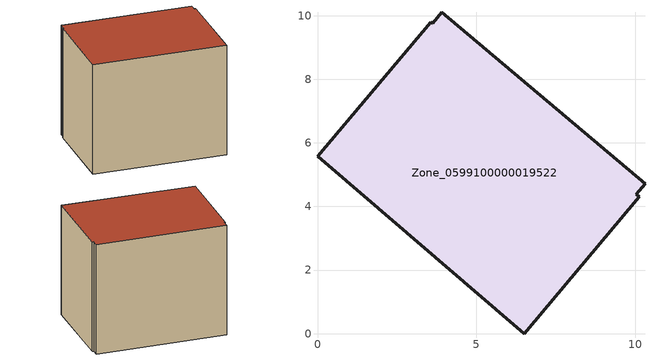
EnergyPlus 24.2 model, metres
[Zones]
Zone_0599100000019522
 floor ground (C_G): 10.31,4.71 10.03,4.38 10.12,4.3 6.5,0 0,5.58 3.56,9.79 3.62,9.76 3.91,10.11 z0
 wall outside (C_F): 0,5.58 6.5,0 10.12,4.3 10.03,4.38 10.31,4.71 3.91,10.11 3.62,9.76 3.56,9.79 0,5.58 z0:7.31
 roof outside (C_R): 6.5,0 10.12,4.3 10.03,4.38 10.31,4.71 3.91,10.11 3.62,9.76 3.56,9.79 0,5.58 z7.31
[BUILDING]
Pand.0599100000019522: North Axis=0; Terrain=City; Loads Convergence Tolerance Value=0.04; Temperature Convergence Tolerance Value=0.4; Solar Distribution=FullExterior; Maximum Number of Warmup Days=25; Minimum Number of Warmup Days=1
[Site:Location]
Rotterdam.The.Hague.AP_ZH_NLD Design_Conditions: Latitude=51.96; Longitude=4.45; Time Zone=1; Elevation=-4.5
[SITE:GROUNDTEMPERATURE:BUILDINGSURFACE]
18, 18, 18, 18, 18, 18, 18, 18, 18, 18, 18, 18
[MATERIAL] Thermal Absorptance=0.9; Solar Absorptance=0.7; Visible Absorptance=0.7
Name | Roughness | Thickness | Conductivity | Density | Specific Heat
G.TI.1946-1964 | MediumSmooth | 0.15 | 1 | 540 | 1210
F.TI.1946-1964 | Rough | 0.3 | 0.857143 | 1920 | 840
R.TI.1946-1964 | MediumRough | 0.2 | 0.277778 | 1500 | 1000
[CONSTRUCTION]
C_G: G.TI.1946-1964
C_F: F.TI.1946-1964
C_R: R.TI.1946-1964
[ZONE]
Zone_0599100000019522: Type=1; Multiplier=1; Ceiling Height=Autocalculate; Volume=Autocalculate; Floor Area=autocalculate; Part of Total Floor Area=Yes
[ZONEINFILTRATION:DESIGNFLOWRATE]
Infil_Zone_0599100000019522: Zone or ZoneList or Space or SpaceList=Zone_0599100000019522; Schedule=AlwaysOn; Design Flow Rate Calculation Method=Flow/Area; Flow Rate per Floor Area=0.003; Constant Term Coefficient=1; Temperature Term Coefficient=0; Velocity Term Coefficient=0; Velocity Squared Term Coefficient=0
[HVACTEMPLATE:ZONE:IDEALLOADSAIRSYSTEM]
Zone_0599100000019522: Maximum Heating Supply Air Temperature=50; Minimum Cooling Supply Air Temperature=13; Maximum Heating Supply Air Humidity Ratio=0.0156; Minimum Cooling Supply Air Humidity Ratio=0.0077; Heating Limit=NoLimit; Cooling Limit=NoLimit; Dehumidification Control Type=ConstantSensibleHeatRatio; Cooling Sensible Heat Ratio=0.7; Dehumidification Setpoint=60; Humidification Control Type=None; Humidification Setpoint=30; Outdoor Air Method=None; Outdoor Air Flow Rate per Person=0.00944; Outdoor Air Flow Rate per Zone Floor Area=0; Outdoor Air Flow Rate per Zone=0; Demand Controlled Ventilation Type=None; Outdoor Air Economizer Type=NoEconomizer; Heat Recovery Type=None; Sensible Heat Recovery Effectiveness=0.7; Latent Heat Recovery Effectiveness=0.65
[ZONECONTROL:THERMOSTAT]
ThermostatControl_Zone_0599100000019522: Zone or ZoneList=Zone_0599100000019522; Control Type Schedule=DualSetpointControlType; Control 1=Thermostat_Zone_0599100000019522; Temperature Difference Between Cutout And Setpoint=0
[THERMOSTATSETPOINT:DUALSETPOINT]
Thermostat_Zone_0599100000019522: Heating Setpoint Temperature Schedule=HeatingSetpoint_Zone_0599100000019522; Cooling Setpoint Temperature Schedule=CoolingSetpoint_Zone_0599100000019522
[SCHEDULE:COMPACT]
HeatingSetpoint_Zone_0599100000019522: Through: 12/31, For: AllDays, Until: 24:00, 21
CoolingSetpoint_Zone_0599100000019522: Through: 12/31, For: AllDays, Until: 24:00, 24
DualSetpointControlType: Through: 12/31, For: AllDays, Until: 24:00, 4
AlwaysOn: Through: 12/31, For: AllDays, Until: 24:00, 1
